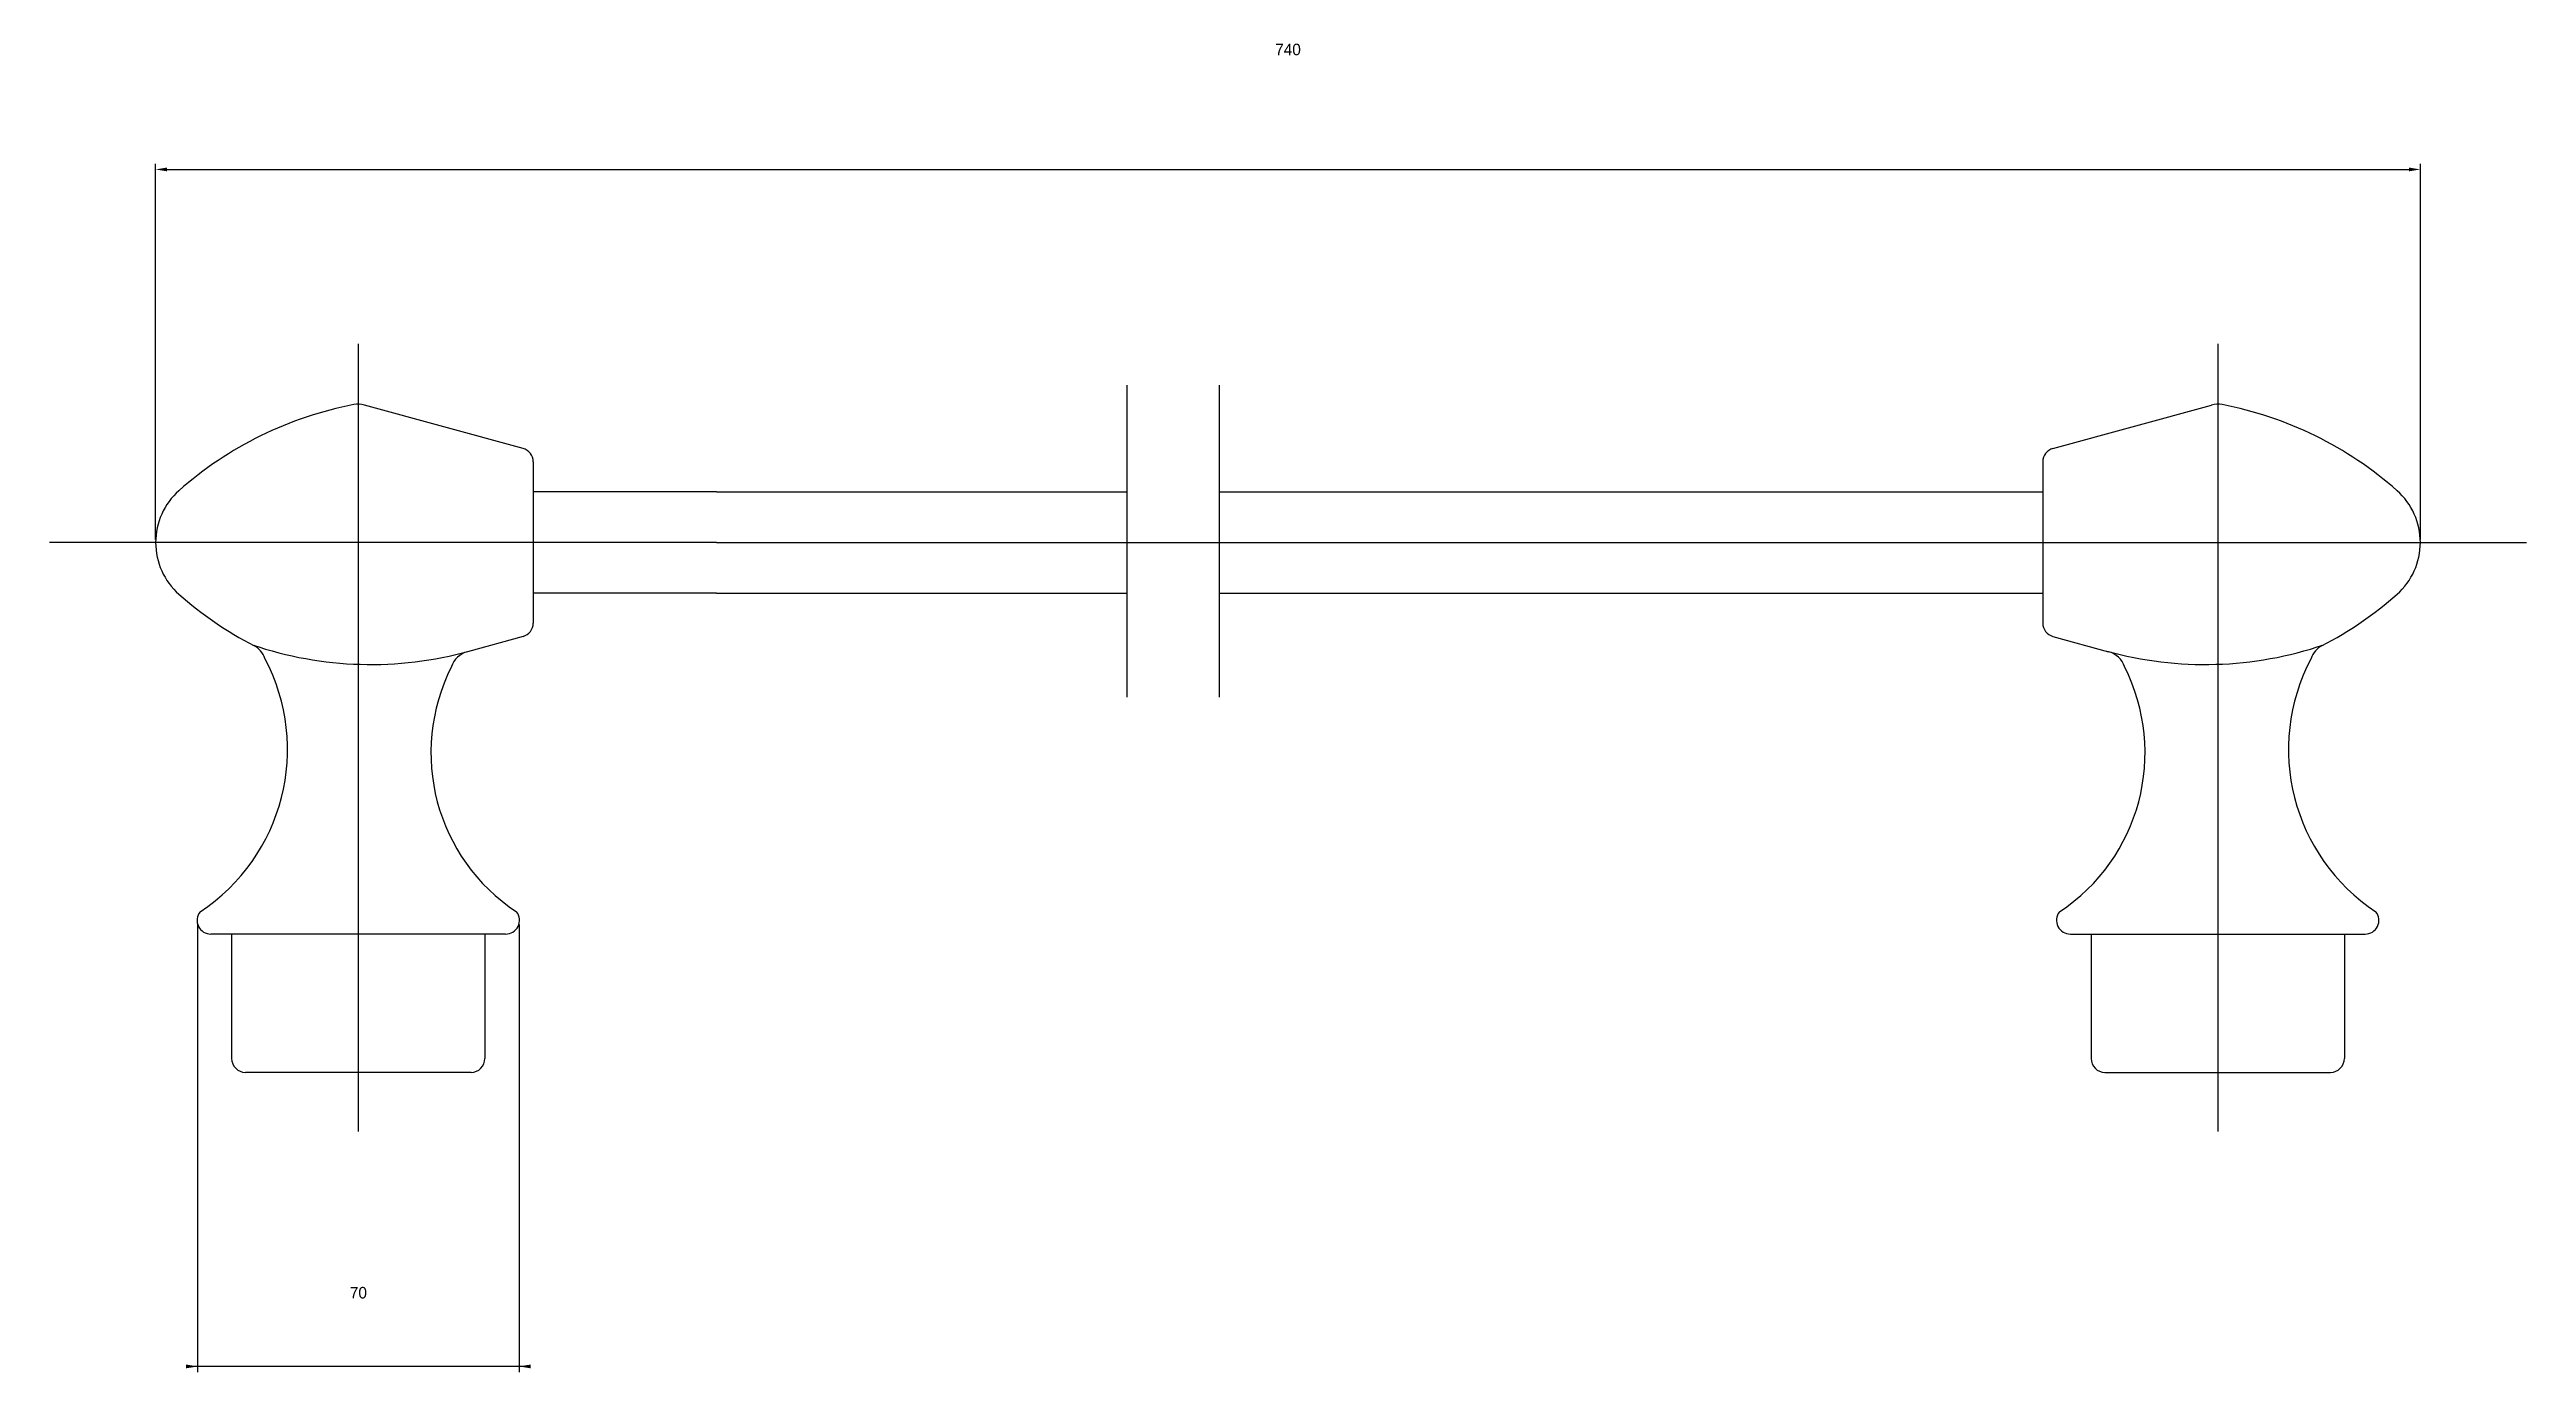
# Model space of a CAD drawing. Extents: x 1431 to 1968, y 1087 to 1373.
import ezdxf

# ---------------------------------------------------------------- set-up
doc = ezdxf.new("R2010")
doc.units = 0
doc.header["$LTSCALE"] = 20
doc.linetypes.add('CENTER', pattern=[0])
for name, color, linetype in [('CENTRO', 1, 'CENTER'), ('COTA', 5, 'CONTINUOUS'), ('FINA', 6, 'CONTINUOUS'), ('GROSSA', 3, 'CONTINUOUS')]:
    doc.layers.add(name, color=color, linetype=linetype)
doc.dimstyles.get("Standard").update_dxf_attribs({"dimtxt": 2.5, "dimasz": 2.5, "dimexe": 1.25, "dimexo": 0.625, "dimtad": 1, "dimcen": 2.5, "dimazin": 3, "dimtfac": 1, "dimtmove": 0, "dimatfit": 3})

msp = doc.modelspace()

# ---------------------------------------------------------------- linework, layer by layer
at = {"layer": 'CENTRO', "color": 0, "linetype": 'CENTER'}
for p, q in [((1497.569, 1309.363), (1497.569, 1138.463)), ((1901.326, 1309.363), (1901.326, 1138.463)), ((1575.326, 1266.286), (1430.53, 1266.286)), ((1575.326, 1266.286), (1968.365, 1266.286))]:
    msp.add_line(p, q, dxfattribs=at)
at = {"layer": 'FINA', "color": 0}
for p, q in [((1664.481, 1300.41), (1664.481, 1232.711)), ((1684.481, 1300.41), (1684.481, 1232.711))]:
    msp.add_line(p, q, dxfattribs=at)
at = {"layer": 'FINA', "color": 0, "linetype": 'CONTINUOUS'}
for p, q in [((1575.326, 1277.286), (1535.569, 1277.286)), ((1575.326, 1277.286), (1664.481, 1277.286)), ((1684.481, 1277.286), (1863.326, 1277.286)), ((1575.326, 1255.286), (1535.569, 1255.286)), ((1575.326, 1255.286), (1664.481, 1255.286)), ((1684.481, 1255.286), (1863.326, 1255.286))]:
    msp.add_line(p, q, dxfattribs=at)
at = {"layer": 'GROSSA', "color": 0, "linetype": 'CONTINUOUS'}
for p, q in [((1533.361, 1286.679), (1498.888, 1296.109)), ((1865.534, 1286.679), (1900.006, 1296.109)), ((1535.569, 1283.786), (1535.569, 1248.786)), ((1863.326, 1283.786), (1863.326, 1248.786)), ((1533.361, 1245.892), (1521.25, 1242.579)), ((1865.534, 1245.892), (1877.645, 1242.579)), ((1529.569, 1181.286), (1465.569, 1181.286)), ((1529.569, 1181.286), (1465.569, 1181.286)), ((1470.069, 1181.286), (1470.069, 1154.286)), ((1525.069, 1181.286), (1525.069, 1154.286)), ((1869.326, 1181.286), (1933.326, 1181.286)), ((1869.326, 1181.286), (1933.326, 1181.286)), ((1873.826, 1181.286), (1873.826, 1154.286)), ((1928.826, 1181.286), (1928.826, 1154.286)), ((1522.069, 1151.286), (1473.069, 1151.286)), ((1876.826, 1151.286), (1925.826, 1151.286))]:
    msp.add_line(p, q, dxfattribs=at)
for centre, radius, start, end in [((1511.659, 1217.621), 80, 100.82842, 131.52335), ((1497.569, 1291.286), 5, 74.70221, 100.82842), ((1901.326, 1291.286), 5, 79.17158, 105.29779), ((1887.235, 1217.621), 80, 48.47665, 79.17158), ((1532.569, 1283.786), 3, 0, 74.70221), ((1866.326, 1283.786), 3, 105.29779, 180), ((1468.569, 1266.286), 15, 131.52335, 228.47665), ((1930.326, 1266.286), 15, 311.52335, 48.47665), ((1511.659, 1314.95), 80, 228.47665, 242.62038), ((1887.235, 1314.95), 80, 297.37962, 311.52335), ((1532.569, 1248.786), 3, 285.29779, 0), ((1866.326, 1248.786), 3, 180, 254.70221), ((1500.355, 1319.802), 80, 251.1798, 285.45017), ((1472.569, 1239.472), 5, 19.18001, 62.62038), ((1522.569, 1237.757), 5, 105.29779, 161.66938), ((1898.54, 1319.802), 80, 254.54983, 288.8202), ((1876.326, 1237.757), 5, 18.33062, 74.70221), ((1926.326, 1239.472), 5, 117.37962, 160.81999), ((1440.022, 1221.368), 42.177, 303.34291, 27.91688), ((1554.658, 1220.625), 41.312, 153.07918, 236.64917), ((1844.237, 1220.625), 41.312, 303.35083, 26.92082), ((1958.872, 1221.368), 42.177, 152.08312, 236.65709), ((1465.569, 1184.286), 3, 141.99674, 270), ((1529.569, 1184.286), 3, 270, 37.59601), ((1869.326, 1184.286), 3, 142.40399, 270), ((1933.326, 1184.286), 3, 270, 38.00326), ((1473.069, 1154.286), 3, 180, 270), ((1522.069, 1154.286), 3, 270, 0), ((1876.826, 1154.286), 3, 180, 270), ((1925.826, 1154.286), 3, 270, 0)]:
    msp.add_arc(centre, radius, start, end, dxfattribs=at)

# ---------------------------------------------------------------- dimensions: what is measured, and where the dimension line sits
at = {"layer": 'COTA', "color": 0, "linetype": 'CONTINUOUS'}
for base, p1, p2, location, text in [((1945.326, 1347.231), (1453.569, 1266.286), (1945.326, 1266.286), (1699.447, 1373.249), '740'), ((1462.693, 1087.469), (1532.496, 1184.01), (1462.693, 1184.01), (1497.595, 1103.456), '70')]:
    msp.add_linear_dim(base=base, p1=p1, p2=p2, location=location, text=text, dimstyle='Standard', dxfattribs=at).render()

doc.saveas('drawing.dxf')
